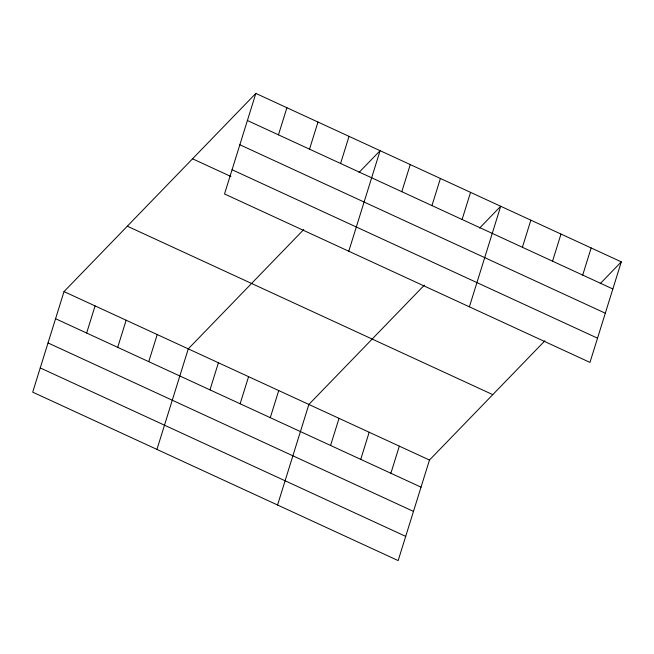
<?xml version="1.0" encoding="UTF-8"?>
<svg xmlns="http://www.w3.org/2000/svg" width="654" height="654" viewBox="0 0 654 654"><rect width="100%" height="100%" fill="white"/><g stroke="black" fill="none" stroke-linecap="round" stroke-linejoin="round"><path stroke-width="0.98" d="M255.845 93.408L224.526 193.96L589.982 362.406L621.3 261.853L255.845 93.408L64.018 291.594L32.7 392.147L398.155 560.592L429.474 460.04L544.954 340.734M86.639 333.033L95.083 305.909M117.695 347.348L126.148 320.231M148.76 361.662L157.213 334.546M156.952 449.421L188.27 348.86L303.75 229.554M278.465 134.847L286.91 107.722M209.975 389.882L218.42 362.757M309.53 149.161L317.975 122.045M240.124 403.78L248.577 376.655M340.587 163.484L349.04 136.359M270.274 417.677L278.727 390.552M348.778 251.234L380.097 150.682L358.997 172.476M277.558 505.002L308.876 404.45L424.356 285.144M401.801 191.696L410.254 164.579M330.572 445.472L339.025 418.347M431.951 205.593L440.404 178.468M360.73 459.37L369.175 432.245M462.1 219.491L470.553 192.366M390.879 473.259L399.324 446.142M469.384 306.824L500.702 206.263L479.603 228.066M522.407 247.286L530.852 220.161M552.556 261.183L561.001 234.058M582.706 275.081L591.151 247.956M600.2 283.656L621.3 261.853M247.4 120.524L612.855 288.978M239.854 144.763L605.302 313.209M232.072 169.729L597.527 338.175M192.546 158.808L230.919 176.498M127.326 226.194L492.773 394.64M64.018 291.594L429.474 460.04M55.574 318.711L421.029 487.156M48.028 342.941L413.475 511.395M40.246 367.916L405.701 536.362"/></g></svg>
